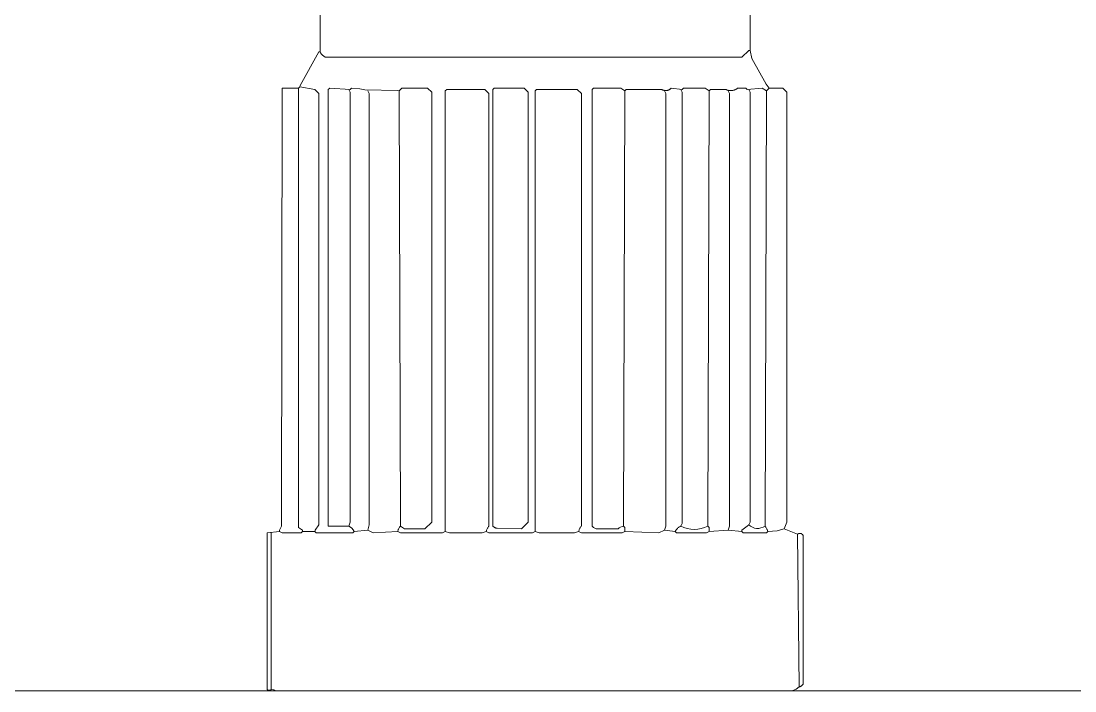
# Model space of a CAD drawing. Header units: millimetres. Extents: x 0 to 28440, y -12508 to -2066.
# Drawn here: x 16157.8 to 16236.5, y -11662.7 to -11612.7 of the extents above; entities that cross this region are included whole.
import ezdxf

# ---------------------------------------------------------------- set-up
doc = ezdxf.new("R2010")
doc.units = ezdxf.units.MM
doc.layers.add('DS-定制五金', color=2, linetype='Continuous', lineweight=13)
doc.layers.add('DS-定制柜体', color=4, linetype='Continuous', lineweight=13)

# ---------------------------------------------------------------- blocks, each defined once
blk = doc.blocks.new('LEGEND_e3f41d8545268fbe67e594de8254ceab_8033f885b88a42619b72a4b390f941b05a11ff97-426d-4e76-a3d9-ba2e19c04bd4')
at = {"layer": 'DS-定制五金', "color": 0, "linetype": 'Continuous', "flags": 128}
for points in [[(56.8, 64.9), (56.58, 65.19), (55.538, 67.108), (55.4, 67.7), (55.4, 114.5)], [(23.8, 114.6), (23.8, 67.6), (23.816, 67.564), (23.834, 67.53), (23.853, 67.496), (23.874, 67.464), (23.897, 67.432), (23.922, 67.402), (23.948, 67.373), (23.976, 67.346), (24.005, 67.32), (24.035, 67.295), (24.067, 67.272), (24.099, 67.251), (24.133, 67.232), (24.168, 67.214), (24.2, 67.2), (54.8, 67.2), (55.3, 67.7), (55.4, 67.7)], [(22.5, 31.8), (22.5, 31.9), (22.2, 32.1), (22.2, 64.9), (22.3, 65), (22.32, 65.09), (23.7, 67.6), (23.8, 67.6)], [(20.8, 31.8), (20.82, 31.89), (20.95, 32.2), (21, 64.9), (22.2, 64.9), (22.3, 65), (23.4, 64.8), (23.7, 64.5), (23.7, 32.3), (23.42, 31.89), (23.4, 31.8)], [(29.7, 32.2), (30, 32), (31.5, 32), (32, 32.5), (32, 64.6), (31.7, 64.9), (29.8, 64.9), (29.6, 64.7), (29.51, 64.72), (27.092, 64.762), (26.708, 64.838), (26.1, 64.9), (26, 64.8), (24.5, 64.9), (24.4, 64.8), (24.4, 32.2), (25.9, 32.2)], [(25.9, 32.2), (26, 32.5), (26, 64.6), (25.9, 64.8)], [(27.3, 64.7), (27.4, 64.5), (27.4, 32.3), (27.3, 31.9), (26.3, 31.8)], [(29.7, 32.2), (29.6, 64.7)], [(33, 31.8), (33, 64.7), (33.1, 64.8), (35.9, 64.8), (36.2, 64.5), (36.2, 32.2), (36.169, 32.162), (36.14, 32.122), (36.114, 32.08), (36.089, 32.038), (36.067, 31.994), (36.047, 31.949), (36.03, 31.903), (36.015, 31.856), (36.002, 31.808), (36, 31.8)], [(39.1, 32.5), (39.1, 64.6), (38.8, 64.9), (36.6, 64.9), (36.5, 64.8), (36.5, 32.2), (36.515, 32.183), (36.53, 32.167), (36.546, 32.152), (36.563, 32.138), (36.581, 32.125), (36.6, 32.112), (36.619, 32.101), (36.638, 32.091), (36.659, 32.081), (36.679, 32.073), (36.7, 32.066), (36.722, 32.06), (36.743, 32.055), (36.765, 32.051), (36.787, 32.048), (36.802, 32.047), (38.6, 32), (39.1, 32.5)], [(39.6, 31.8), (39.6, 64.7), (39.7, 64.8), (42.7, 64.8), (43, 64.5), (43, 32.2), (42.969, 32.162), (42.94, 32.122), (42.914, 32.08), (42.889, 32.038), (42.867, 31.994), (42.847, 31.949), (42.83, 31.903), (42.815, 31.856), (42.802, 31.808), (42.8, 31.8)], [(45.7, 32), (44.1, 32), (43.9, 32.1), (43.8, 32.2), (43.8, 64.8), (43.9, 64.9), (45.9, 64.9), (46.2, 64.7), (46.3, 64.8), (48.9, 64.8), (48.924, 64.785), (48.948, 64.772), (48.973, 64.759), (48.998, 64.749), (49.024, 64.739), (49.051, 64.731), (49.078, 64.724), (49.105, 64.719), (49.132, 64.715), (49.16, 64.712), (49.188, 64.711), (49.216, 64.711), (49.243, 64.713), (49.271, 64.717), (49.298, 64.721), (49.325, 64.727), (49.352, 64.735), (49.378, 64.744), (49.404, 64.754), (49.429, 64.766), (49.454, 64.779), (49.478, 64.793), (49.501, 64.809), (49.523, 64.825), (49.544, 64.843), (49.565, 64.862), (49.584, 64.882), (49.6, 64.9), (50.4, 64.8), (50.5, 64.9), (52.1, 64.9), (52.4, 64.7), (52.5, 64.8), (53.6, 64.8), (53.639, 64.781), (53.678, 64.765), (53.719, 64.75), (53.76, 64.738), (53.801, 64.728), (53.844, 64.72), (53.886, 64.714), (53.929, 64.711), (53.972, 64.709), (54.015, 64.71), (54.057, 64.714), (54.1, 64.719), (54.142, 64.727), (54.184, 64.737), (54.225, 64.749), (54.266, 64.763), (54.305, 64.779), (54.344, 64.797), (54.382, 64.818), (54.418, 64.84), (54.454, 64.864), (54.488, 64.89), (54.5, 64.9), (55.1, 64.9), (55.2, 64.8), (56.3, 64.9), (56.6, 64.7), (56.8, 64.9), (57.8, 64.9), (58.1, 64.6), (58.1, 32.5), (57.9, 32), (57.81, 31.98), (57.395, 31.843), (56.7, 31.8), (56.688, 31.848), (56.673, 31.895), (56.656, 31.941), (56.637, 31.986), (56.615, 32.03), (56.591, 32.073), (56.564, 32.115), (56.536, 32.155), (56.506, 32.193), (56.5, 32.2)], [(46.2, 31.8), (46.2, 32.1), (46.1, 32.2), (46.2, 64.7)], [(49.1, 31.9), (49.2, 32.2), (49.2, 64.5), (49.1, 64.7)], [(49.9, 31.8), (50, 31.7), (52.2, 31.7), (52.4, 31.8), (53.8, 31.9), (53.9, 32.2), (53.9, 64.5), (53.8, 64.7)], [(50.3, 32.2), (50.4, 32.4), (50.4, 64.6), (50.3, 64.8)], [(52.4, 31.8), (52.4, 32.1), (52.3, 32.2), (52.4, 64.7)], [(54.8, 31.8), (54.8, 31.9), (55.2, 32.2), (55.3, 32.3), (55.4, 32.5), (55.4, 64.6), (55.3, 64.8)], [(56.5, 32.2), (56.6, 64.7)], [(26.3, 31.8), (26.2, 31.7), (23.5, 31.7), (23.4, 31.8), (22.5, 31.8), (22.4, 31.7), (21, 31.7), (20.8, 31.8), (19.9, 31.7), (19.9, 20), (19.91, 19.992), (19.92, 19.985), (19.931, 19.979), (19.942, 19.973), (19.954, 19.968), (19.965, 19.963), (19.977, 19.959), (19.989, 19.955), (20.001, 19.952), (20.014, 19.95), (20.026, 19.949), (20.039, 19.948), (20.051, 19.947), (20.064, 19.948), (20.077, 19.949), (20.089, 19.951), (20.101, 19.953), (20.114, 19.956), (20.126, 19.96), (20.137, 19.964), (20.149, 19.969), (20.16, 19.974), (20.171, 19.98), (20.182, 19.987), (20.192, 19.994), (20.2, 20), (20.39, 19.97), (20.5, 19.9), (58.5, 19.9), (58.79, 20.03), (59, 20.2), (59.023, 20.205), (59.045, 20.21), (59.068, 20.217), (59.089, 20.225), (59.111, 20.234), (59.132, 20.245), (59.152, 20.256), (59.171, 20.268), (59.19, 20.282), (59.209, 20.296), (59.226, 20.311), (59.243, 20.328), (59.259, 20.345), (59.273, 20.363), (59.287, 20.381), (59.3, 20.4), (59.3, 31.5), (59.295, 31.512), (59.289, 31.524), (59.282, 31.536), (59.275, 31.547), (59.268, 31.558), (59.259, 31.568), (59.25, 31.578), (59.241, 31.588), (59.231, 31.597), (59.221, 31.605), (59.21, 31.613), (59.199, 31.621), (59.188, 31.628), (59.176, 31.634), (59.164, 31.639), (59.152, 31.644), (59.139, 31.648), (59.126, 31.652), (59.113, 31.655), (59.1, 31.657), (59.087, 31.659), (59.074, 31.66), (59.06, 31.66), (59.047, 31.659), (59.034, 31.658), (59.021, 31.656), (59.008, 31.654), (58.995, 31.65), (58.982, 31.646), (58.969, 31.642), (58.957, 31.636), (58.945, 31.631), (58.934, 31.624), (58.922, 31.617), (58.912, 31.609), (58.901, 31.601), (58.9, 31.6), (57.9, 32)], [(27.3, 31.9), (27.7, 31.7), (29.5, 31.8), (29.512, 31.848), (29.527, 31.895), (29.544, 31.941), (29.563, 31.986), (29.585, 32.03), (29.609, 32.073), (29.636, 32.115), (29.664, 32.155), (29.694, 32.193), (29.7, 32.2)], [(29.5, 31.8), (29.7, 31.7), (32.8, 31.7), (33, 31.8), (33.3, 31.7), (35.7, 31.7), (36, 31.8), (36.2, 31.7), (39.4, 31.7), (39.6, 31.8), (39.9, 31.7), (42.5, 31.7), (42.8, 31.8), (43, 31.7), (46, 31.7), (46.2, 31.8), (48.7, 31.7), (49.1, 31.9), (49.9, 31.8), (49.922, 31.842), (49.947, 31.882), (49.974, 31.921), (50.003, 31.959), (50.033, 31.995), (50.066, 32.03), (50.1, 32.063), (50.136, 32.093), (50.173, 32.122), (50.212, 32.149), (50.253, 32.174), (50.294, 32.197), (50.3, 32.2)], [(56.7, 31.8), (56.6, 31.7), (54.9, 31.7), (54.8, 31.8), (53.8, 31.9)], [(59, 20.2), (58.9, 31.6)]]:
    blk.add_lwpolyline(points, dxfattribs=at)
at = {"layer": 'DS-定制五金', "color": 0, "linetype": 'Continuous'}
for centre, major_axis, start_param, end_param in [((25.59, 31.49), (0, 0.775), 5.124061, 5.871514), ((46.308, 31.283), (0, 0.94), 0.223477, 0.703818), ((51.3, 34.139), (0, 2.181), 2.665345, 3.61784), ((55.96, 32.969), (0, 0.939), 2.362764, 3.754139)]:
    blk.add_ellipse(centre, major_axis=major_axis, ratio=1, start_param=start_param, end_param=end_param, dxfattribs=at)
blk = doc.blocks.new('LEGEND_e3f41d8545268fbe67e594de8254ceab_8033f885b88a42619b72a4b390f941b02c4981e1-e88a-40a0-afe3-8fe20fddbdc6')
at = {"layer": 'DS-定制五金', "color": 0, "linetype": 'Continuous', "flags": 128}
for points in [[(56.8, 64.9), (56.58, 65.19), (55.538, 67.108), (55.4, 67.7), (55.4, 114.5)], [(23.8, 114.6), (23.8, 67.6), (23.816, 67.564), (23.834, 67.53), (23.853, 67.496), (23.874, 67.464), (23.897, 67.432), (23.922, 67.402), (23.948, 67.373), (23.976, 67.346), (24.005, 67.32), (24.035, 67.295), (24.067, 67.272), (24.099, 67.251), (24.133, 67.232), (24.168, 67.214), (24.2, 67.2), (54.8, 67.2), (55.3, 67.7), (55.4, 67.7)], [(22.5, 31.8), (22.5, 31.9), (22.2, 32.1), (22.2, 64.9), (22.3, 65), (22.32, 65.09), (23.7, 67.6), (23.8, 67.6)], [(20.8, 31.8), (20.82, 31.89), (20.95, 32.2), (21, 64.9), (22.2, 64.9), (22.3, 65), (23.4, 64.8), (23.7, 64.5), (23.7, 32.3), (23.42, 31.89), (23.4, 31.8)], [(29.7, 32.2), (30, 32), (31.5, 32), (32, 32.5), (32, 64.6), (31.7, 64.9), (29.8, 64.9), (29.6, 64.7), (29.51, 64.72), (27.092, 64.762), (26.708, 64.838), (26.1, 64.9), (26, 64.8), (24.5, 64.9), (24.4, 64.8), (24.4, 32.2), (25.9, 32.2)], [(25.9, 32.2), (26, 32.5), (26, 64.6), (25.9, 64.8)], [(27.3, 64.7), (27.4, 64.5), (27.4, 32.3), (27.3, 31.9), (26.3, 31.8)], [(29.7, 32.2), (29.6, 64.7)], [(33, 31.8), (33, 64.7), (33.1, 64.8), (35.9, 64.8), (36.2, 64.5), (36.2, 32.2), (36.169, 32.162), (36.14, 32.122), (36.114, 32.08), (36.089, 32.038), (36.067, 31.994), (36.047, 31.949), (36.03, 31.903), (36.015, 31.856), (36.002, 31.808), (36, 31.8)], [(39.1, 32.5), (39.1, 64.6), (38.8, 64.9), (36.6, 64.9), (36.5, 64.8), (36.5, 32.2), (36.515, 32.183), (36.53, 32.167), (36.546, 32.152), (36.563, 32.138), (36.581, 32.125), (36.6, 32.112), (36.619, 32.101), (36.638, 32.091), (36.659, 32.081), (36.679, 32.073), (36.7, 32.066), (36.722, 32.06), (36.743, 32.055), (36.765, 32.051), (36.787, 32.048), (36.802, 32.047), (38.6, 32), (39.1, 32.5)], [(39.6, 31.8), (39.6, 64.7), (39.7, 64.8), (42.7, 64.8), (43, 64.5), (43, 32.2), (42.969, 32.162), (42.94, 32.122), (42.914, 32.08), (42.889, 32.038), (42.867, 31.994), (42.847, 31.949), (42.83, 31.903), (42.815, 31.856), (42.802, 31.808), (42.8, 31.8)], [(45.7, 32), (44.1, 32), (43.9, 32.1), (43.8, 32.2), (43.8, 64.8), (43.9, 64.9), (45.9, 64.9), (46.2, 64.7), (46.3, 64.8), (48.9, 64.8), (48.924, 64.785), (48.948, 64.772), (48.973, 64.759), (48.998, 64.749), (49.024, 64.739), (49.051, 64.731), (49.078, 64.724), (49.105, 64.719), (49.132, 64.715), (49.16, 64.712), (49.188, 64.711), (49.216, 64.711), (49.243, 64.713), (49.271, 64.717), (49.298, 64.721), (49.325, 64.727), (49.352, 64.735), (49.378, 64.744), (49.404, 64.754), (49.429, 64.766), (49.454, 64.779), (49.478, 64.793), (49.501, 64.809), (49.523, 64.825), (49.544, 64.843), (49.565, 64.862), (49.584, 64.882), (49.6, 64.9), (50.4, 64.8), (50.5, 64.9), (52.1, 64.9), (52.4, 64.7), (52.5, 64.8), (53.6, 64.8), (53.639, 64.781), (53.678, 64.765), (53.719, 64.75), (53.76, 64.738), (53.801, 64.728), (53.844, 64.72), (53.886, 64.714), (53.929, 64.711), (53.972, 64.709), (54.015, 64.71), (54.057, 64.714), (54.1, 64.719), (54.142, 64.727), (54.184, 64.737), (54.225, 64.749), (54.266, 64.763), (54.305, 64.779), (54.344, 64.797), (54.382, 64.818), (54.418, 64.84), (54.454, 64.864), (54.488, 64.89), (54.5, 64.9), (55.1, 64.9), (55.2, 64.8), (56.3, 64.9), (56.6, 64.7), (56.8, 64.9), (57.8, 64.9), (58.1, 64.6), (58.1, 32.5), (57.9, 32), (57.81, 31.98), (57.395, 31.843), (56.7, 31.8), (56.688, 31.848), (56.673, 31.895), (56.656, 31.941), (56.637, 31.986), (56.615, 32.03), (56.591, 32.073), (56.564, 32.115), (56.536, 32.155), (56.506, 32.193), (56.5, 32.2)], [(46.2, 31.8), (46.2, 32.1), (46.1, 32.2), (46.2, 64.7)], [(49.1, 31.9), (49.2, 32.2), (49.2, 64.5), (49.1, 64.7)], [(49.9, 31.8), (50, 31.7), (52.2, 31.7), (52.4, 31.8), (53.8, 31.9), (53.9, 32.2), (53.9, 64.5), (53.8, 64.7)], [(50.3, 32.2), (50.4, 32.4), (50.4, 64.6), (50.3, 64.8)], [(52.4, 31.8), (52.4, 32.1), (52.3, 32.2), (52.4, 64.7)], [(54.8, 31.8), (54.8, 31.9), (55.2, 32.2), (55.3, 32.3), (55.4, 32.5), (55.4, 64.6), (55.3, 64.8)], [(56.5, 32.2), (56.6, 64.7)], [(26.3, 31.8), (26.2, 31.7), (23.5, 31.7), (23.4, 31.8), (22.5, 31.8), (22.4, 31.7), (21, 31.7), (20.8, 31.8), (19.9, 31.7), (19.9, 20), (19.91, 19.992), (19.92, 19.985), (19.931, 19.979), (19.942, 19.973), (19.954, 19.968), (19.965, 19.963), (19.977, 19.959), (19.989, 19.955), (20.001, 19.952), (20.014, 19.95), (20.026, 19.949), (20.039, 19.948), (20.051, 19.947), (20.064, 19.948), (20.077, 19.949), (20.089, 19.951), (20.101, 19.953), (20.114, 19.956), (20.126, 19.96), (20.137, 19.964), (20.149, 19.969), (20.16, 19.974), (20.171, 19.98), (20.182, 19.987), (20.192, 19.994), (20.2, 20), (20.39, 19.97), (20.5, 19.9), (58.5, 19.9), (58.79, 20.03), (59, 20.2), (59.023, 20.205), (59.045, 20.21), (59.068, 20.217), (59.089, 20.225), (59.111, 20.234), (59.132, 20.245), (59.152, 20.256), (59.171, 20.268), (59.19, 20.282), (59.209, 20.296), (59.226, 20.311), (59.243, 20.328), (59.259, 20.345), (59.273, 20.363), (59.287, 20.381), (59.3, 20.4), (59.3, 31.5), (59.295, 31.512), (59.289, 31.524), (59.282, 31.536), (59.275, 31.547), (59.268, 31.558), (59.259, 31.568), (59.25, 31.578), (59.241, 31.588), (59.231, 31.597), (59.221, 31.605), (59.21, 31.613), (59.199, 31.621), (59.188, 31.628), (59.176, 31.634), (59.164, 31.639), (59.152, 31.644), (59.139, 31.648), (59.126, 31.652), (59.113, 31.655), (59.1, 31.657), (59.087, 31.659), (59.074, 31.66), (59.06, 31.66), (59.047, 31.659), (59.034, 31.658), (59.021, 31.656), (59.008, 31.654), (58.995, 31.65), (58.982, 31.646), (58.969, 31.642), (58.957, 31.636), (58.945, 31.631), (58.934, 31.624), (58.922, 31.617), (58.912, 31.609), (58.901, 31.601), (58.9, 31.6), (57.9, 32)], [(27.3, 31.9), (27.7, 31.7), (29.5, 31.8), (29.512, 31.848), (29.527, 31.895), (29.544, 31.941), (29.563, 31.986), (29.585, 32.03), (29.609, 32.073), (29.636, 32.115), (29.664, 32.155), (29.694, 32.193), (29.7, 32.2)], [(29.5, 31.8), (29.7, 31.7), (32.8, 31.7), (33, 31.8), (33.3, 31.7), (35.7, 31.7), (36, 31.8), (36.2, 31.7), (39.4, 31.7), (39.6, 31.8), (39.9, 31.7), (42.5, 31.7), (42.8, 31.8), (43, 31.7), (46, 31.7), (46.2, 31.8), (48.7, 31.7), (49.1, 31.9), (49.9, 31.8), (49.922, 31.842), (49.947, 31.882), (49.974, 31.921), (50.003, 31.959), (50.033, 31.995), (50.066, 32.03), (50.1, 32.063), (50.136, 32.093), (50.173, 32.122), (50.212, 32.149), (50.253, 32.174), (50.294, 32.197), (50.3, 32.2)], [(56.7, 31.8), (56.6, 31.7), (54.9, 31.7), (54.8, 31.8), (53.8, 31.9)], [(59, 20.2), (58.9, 31.6)]]:
    blk.add_lwpolyline(points, dxfattribs=at)
at = {"layer": 'DS-定制五金', "color": 0, "linetype": 'Continuous'}
for centre, major_axis, start_param, end_param in [((25.59, 31.49), (0, 0.775), 5.124061, 5.871514), ((46.308, 31.283), (0, 0.94), 0.223477, 0.703818), ((51.3, 34.139), (0, 2.181), 2.665345, 3.61784), ((55.96, 32.969), (0, 0.939), 2.362764, 3.754139)]:
    blk.add_ellipse(centre, major_axis=major_axis, ratio=1, start_param=start_param, end_param=end_param, dxfattribs=at)
blk = doc.blocks.new('LEGEND_e3f41d8545268fbe67e594de8254ceab_8033f885b88a42619b72a4b390f941b0b3ae73a8-d438-424e-b16d-ee1feb5a230e')
at = {"layer": 'DS-定制五金', "color": 0, "linetype": 'Continuous', "flags": 128}
for points in [[(56.8, 64.9), (56.58, 65.19), (55.538, 67.108), (55.4, 67.7), (55.4, 114.5)], [(23.8, 114.6), (23.8, 67.6), (23.816, 67.564), (23.834, 67.53), (23.853, 67.496), (23.874, 67.464), (23.897, 67.432), (23.922, 67.402), (23.948, 67.373), (23.976, 67.346), (24.005, 67.32), (24.035, 67.295), (24.067, 67.272), (24.099, 67.251), (24.133, 67.232), (24.168, 67.214), (24.2, 67.2), (54.8, 67.2), (55.3, 67.7), (55.4, 67.7)], [(22.5, 31.8), (22.5, 31.9), (22.2, 32.1), (22.2, 64.9), (22.3, 65), (22.32, 65.09), (23.7, 67.6), (23.8, 67.6)], [(20.8, 31.8), (20.82, 31.89), (20.95, 32.2), (21, 64.9), (22.2, 64.9), (22.3, 65), (23.4, 64.8), (23.7, 64.5), (23.7, 32.3), (23.42, 31.89), (23.4, 31.8)], [(29.7, 32.2), (30, 32), (31.5, 32), (32, 32.5), (32, 64.6), (31.7, 64.9), (29.8, 64.9), (29.6, 64.7), (29.51, 64.72), (27.092, 64.762), (26.708, 64.838), (26.1, 64.9), (26, 64.8), (24.5, 64.9), (24.4, 64.8), (24.4, 32.2), (25.9, 32.2)], [(25.9, 32.2), (26, 32.5), (26, 64.6), (25.9, 64.8)], [(27.3, 64.7), (27.4, 64.5), (27.4, 32.3), (27.3, 31.9), (26.3, 31.8)], [(29.7, 32.2), (29.6, 64.7)], [(33, 31.8), (33, 64.7), (33.1, 64.8), (35.9, 64.8), (36.2, 64.5), (36.2, 32.2), (36.169, 32.162), (36.14, 32.122), (36.114, 32.08), (36.089, 32.038), (36.067, 31.994), (36.047, 31.949), (36.03, 31.903), (36.015, 31.856), (36.002, 31.808), (36, 31.8)], [(39.1, 32.5), (39.1, 64.6), (38.8, 64.9), (36.6, 64.9), (36.5, 64.8), (36.5, 32.2), (36.515, 32.183), (36.53, 32.167), (36.546, 32.152), (36.563, 32.138), (36.581, 32.125), (36.6, 32.112), (36.619, 32.101), (36.638, 32.091), (36.659, 32.081), (36.679, 32.073), (36.7, 32.066), (36.722, 32.06), (36.743, 32.055), (36.765, 32.051), (36.787, 32.048), (36.802, 32.047), (38.6, 32), (39.1, 32.5)], [(39.6, 31.8), (39.6, 64.7), (39.7, 64.8), (42.7, 64.8), (43, 64.5), (43, 32.2), (42.969, 32.162), (42.94, 32.122), (42.914, 32.08), (42.889, 32.038), (42.867, 31.994), (42.847, 31.949), (42.83, 31.903), (42.815, 31.856), (42.802, 31.808), (42.8, 31.8)], [(45.7, 32), (44.1, 32), (43.9, 32.1), (43.8, 32.2), (43.8, 64.8), (43.9, 64.9), (45.9, 64.9), (46.2, 64.7), (46.3, 64.8), (48.9, 64.8), (48.924, 64.785), (48.948, 64.772), (48.973, 64.759), (48.998, 64.749), (49.024, 64.739), (49.051, 64.731), (49.078, 64.724), (49.105, 64.719), (49.132, 64.715), (49.16, 64.712), (49.188, 64.711), (49.216, 64.711), (49.243, 64.713), (49.271, 64.717), (49.298, 64.721), (49.325, 64.727), (49.352, 64.735), (49.378, 64.744), (49.404, 64.754), (49.429, 64.766), (49.454, 64.779), (49.478, 64.793), (49.501, 64.809), (49.523, 64.825), (49.544, 64.843), (49.565, 64.862), (49.584, 64.882), (49.6, 64.9), (50.4, 64.8), (50.5, 64.9), (52.1, 64.9), (52.4, 64.7), (52.5, 64.8), (53.6, 64.8), (53.639, 64.781), (53.678, 64.765), (53.719, 64.75), (53.76, 64.738), (53.801, 64.728), (53.844, 64.72), (53.886, 64.714), (53.929, 64.711), (53.972, 64.709), (54.015, 64.71), (54.057, 64.714), (54.1, 64.719), (54.142, 64.727), (54.184, 64.737), (54.225, 64.749), (54.266, 64.763), (54.305, 64.779), (54.344, 64.797), (54.382, 64.818), (54.418, 64.84), (54.454, 64.864), (54.488, 64.89), (54.5, 64.9), (55.1, 64.9), (55.2, 64.8), (56.3, 64.9), (56.6, 64.7), (56.8, 64.9), (57.8, 64.9), (58.1, 64.6), (58.1, 32.5), (57.9, 32), (57.81, 31.98), (57.395, 31.843), (56.7, 31.8), (56.688, 31.848), (56.673, 31.895), (56.656, 31.941), (56.637, 31.986), (56.615, 32.03), (56.591, 32.073), (56.564, 32.115), (56.536, 32.155), (56.506, 32.193), (56.5, 32.2)], [(46.2, 31.8), (46.2, 32.1), (46.1, 32.2), (46.2, 64.7)], [(49.1, 31.9), (49.2, 32.2), (49.2, 64.5), (49.1, 64.7)], [(49.9, 31.8), (50, 31.7), (52.2, 31.7), (52.4, 31.8), (53.8, 31.9), (53.9, 32.2), (53.9, 64.5), (53.8, 64.7)], [(50.3, 32.2), (50.4, 32.4), (50.4, 64.6), (50.3, 64.8)], [(52.4, 31.8), (52.4, 32.1), (52.3, 32.2), (52.4, 64.7)], [(54.8, 31.8), (54.8, 31.9), (55.2, 32.2), (55.3, 32.3), (55.4, 32.5), (55.4, 64.6), (55.3, 64.8)], [(56.5, 32.2), (56.6, 64.7)], [(26.3, 31.8), (26.2, 31.7), (23.5, 31.7), (23.4, 31.8), (22.5, 31.8), (22.4, 31.7), (21, 31.7), (20.8, 31.8), (19.9, 31.7), (19.9, 20), (19.91, 19.992), (19.92, 19.985), (19.931, 19.979), (19.942, 19.973), (19.954, 19.968), (19.965, 19.963), (19.977, 19.959), (19.989, 19.955), (20.001, 19.952), (20.014, 19.95), (20.026, 19.949), (20.039, 19.948), (20.051, 19.947), (20.064, 19.948), (20.077, 19.949), (20.089, 19.951), (20.101, 19.953), (20.114, 19.956), (20.126, 19.96), (20.137, 19.964), (20.149, 19.969), (20.16, 19.974), (20.171, 19.98), (20.182, 19.987), (20.192, 19.994), (20.2, 20), (20.39, 19.97), (20.5, 19.9), (58.5, 19.9), (58.79, 20.03), (59, 20.2), (59.023, 20.205), (59.045, 20.21), (59.068, 20.217), (59.089, 20.225), (59.111, 20.234), (59.132, 20.245), (59.152, 20.256), (59.171, 20.268), (59.19, 20.282), (59.209, 20.296), (59.226, 20.311), (59.243, 20.328), (59.259, 20.345), (59.273, 20.363), (59.287, 20.381), (59.3, 20.4), (59.3, 31.5), (59.295, 31.512), (59.289, 31.524), (59.282, 31.536), (59.275, 31.547), (59.268, 31.558), (59.259, 31.568), (59.25, 31.578), (59.241, 31.588), (59.231, 31.597), (59.221, 31.605), (59.21, 31.613), (59.199, 31.621), (59.188, 31.628), (59.176, 31.634), (59.164, 31.639), (59.152, 31.644), (59.139, 31.648), (59.126, 31.652), (59.113, 31.655), (59.1, 31.657), (59.087, 31.659), (59.074, 31.66), (59.06, 31.66), (59.047, 31.659), (59.034, 31.658), (59.021, 31.656), (59.008, 31.654), (58.995, 31.65), (58.982, 31.646), (58.969, 31.642), (58.957, 31.636), (58.945, 31.631), (58.934, 31.624), (58.922, 31.617), (58.912, 31.609), (58.901, 31.601), (58.9, 31.6), (57.9, 32)], [(27.3, 31.9), (27.7, 31.7), (29.5, 31.8), (29.512, 31.848), (29.527, 31.895), (29.544, 31.941), (29.563, 31.986), (29.585, 32.03), (29.609, 32.073), (29.636, 32.115), (29.664, 32.155), (29.694, 32.193), (29.7, 32.2)], [(29.5, 31.8), (29.7, 31.7), (32.8, 31.7), (33, 31.8), (33.3, 31.7), (35.7, 31.7), (36, 31.8), (36.2, 31.7), (39.4, 31.7), (39.6, 31.8), (39.9, 31.7), (42.5, 31.7), (42.8, 31.8), (43, 31.7), (46, 31.7), (46.2, 31.8), (48.7, 31.7), (49.1, 31.9), (49.9, 31.8), (49.922, 31.842), (49.947, 31.882), (49.974, 31.921), (50.003, 31.959), (50.033, 31.995), (50.066, 32.03), (50.1, 32.063), (50.136, 32.093), (50.173, 32.122), (50.212, 32.149), (50.253, 32.174), (50.294, 32.197), (50.3, 32.2)], [(56.7, 31.8), (56.6, 31.7), (54.9, 31.7), (54.8, 31.8), (53.8, 31.9)], [(59, 20.2), (58.9, 31.6)]]:
    blk.add_lwpolyline(points, dxfattribs=at)
at = {"layer": 'DS-定制五金', "color": 0, "linetype": 'Continuous'}
for centre, major_axis, start_param, end_param in [((25.59, 31.49), (0, 0.775), 5.124061, 5.871514), ((46.308, 31.283), (0, 0.94), 0.223477, 0.703818), ((51.3, 34.139), (0, 2.181), 2.665345, 3.61784), ((55.96, 32.969), (0, 0.939), 2.362764, 3.754139)]:
    blk.add_ellipse(centre, major_axis=major_axis, ratio=1, start_param=start_param, end_param=end_param, dxfattribs=at)
blk = doc.blocks.new('LEGEND_e3f41d8545268fbe67e594de8254ceab_8033f885b88a42619b72a4b390f941b00ebb024f-3ad4-4121-bd95-5135b69bc7eb')
at = {"layer": 'DS-定制五金', "color": 0, "linetype": 'Continuous', "flags": 128}
for points in [[(56.8, 64.9), (56.58, 65.19), (55.538, 67.108), (55.4, 67.7), (55.4, 114.5)], [(23.8, 114.6), (23.8, 67.6), (23.816, 67.564), (23.834, 67.53), (23.853, 67.496), (23.874, 67.464), (23.897, 67.432), (23.922, 67.402), (23.948, 67.373), (23.976, 67.346), (24.005, 67.32), (24.035, 67.295), (24.067, 67.272), (24.099, 67.251), (24.133, 67.232), (24.168, 67.214), (24.2, 67.2), (54.8, 67.2), (55.3, 67.7), (55.4, 67.7)], [(22.5, 31.8), (22.5, 31.9), (22.2, 32.1), (22.2, 64.9), (22.3, 65), (22.32, 65.09), (23.7, 67.6), (23.8, 67.6)], [(20.8, 31.8), (20.82, 31.89), (20.95, 32.2), (21, 64.9), (22.2, 64.9), (22.3, 65), (23.4, 64.8), (23.7, 64.5), (23.7, 32.3), (23.42, 31.89), (23.4, 31.8)], [(29.7, 32.2), (30, 32), (31.5, 32), (32, 32.5), (32, 64.6), (31.7, 64.9), (29.8, 64.9), (29.6, 64.7), (29.51, 64.72), (27.092, 64.762), (26.708, 64.838), (26.1, 64.9), (26, 64.8), (24.5, 64.9), (24.4, 64.8), (24.4, 32.2), (25.9, 32.2)], [(25.9, 32.2), (26, 32.5), (26, 64.6), (25.9, 64.8)], [(27.3, 64.7), (27.4, 64.5), (27.4, 32.3), (27.3, 31.9), (26.3, 31.8)], [(29.7, 32.2), (29.6, 64.7)], [(33, 31.8), (33, 64.7), (33.1, 64.8), (35.9, 64.8), (36.2, 64.5), (36.2, 32.2), (36.169, 32.162), (36.14, 32.122), (36.114, 32.08), (36.089, 32.038), (36.067, 31.994), (36.047, 31.949), (36.03, 31.903), (36.015, 31.856), (36.002, 31.808), (36, 31.8)], [(39.1, 32.5), (39.1, 64.6), (38.8, 64.9), (36.6, 64.9), (36.5, 64.8), (36.5, 32.2), (36.515, 32.183), (36.53, 32.167), (36.546, 32.152), (36.563, 32.138), (36.581, 32.125), (36.6, 32.112), (36.619, 32.101), (36.638, 32.091), (36.659, 32.081), (36.679, 32.073), (36.7, 32.066), (36.722, 32.06), (36.743, 32.055), (36.765, 32.051), (36.787, 32.048), (36.802, 32.047), (38.6, 32), (39.1, 32.5)], [(39.6, 31.8), (39.6, 64.7), (39.7, 64.8), (42.7, 64.8), (43, 64.5), (43, 32.2), (42.969, 32.162), (42.94, 32.122), (42.914, 32.08), (42.889, 32.038), (42.867, 31.994), (42.847, 31.949), (42.83, 31.903), (42.815, 31.856), (42.802, 31.808), (42.8, 31.8)], [(45.7, 32), (44.1, 32), (43.9, 32.1), (43.8, 32.2), (43.8, 64.8), (43.9, 64.9), (45.9, 64.9), (46.2, 64.7), (46.3, 64.8), (48.9, 64.8), (48.924, 64.785), (48.948, 64.772), (48.973, 64.759), (48.998, 64.749), (49.024, 64.739), (49.051, 64.731), (49.078, 64.724), (49.105, 64.719), (49.132, 64.715), (49.16, 64.712), (49.188, 64.711), (49.216, 64.711), (49.243, 64.713), (49.271, 64.717), (49.298, 64.721), (49.325, 64.727), (49.352, 64.735), (49.378, 64.744), (49.404, 64.754), (49.429, 64.766), (49.454, 64.779), (49.478, 64.793), (49.501, 64.809), (49.523, 64.825), (49.544, 64.843), (49.565, 64.862), (49.584, 64.882), (49.6, 64.9), (50.4, 64.8), (50.5, 64.9), (52.1, 64.9), (52.4, 64.7), (52.5, 64.8), (53.6, 64.8), (53.639, 64.781), (53.678, 64.765), (53.719, 64.75), (53.76, 64.738), (53.801, 64.728), (53.844, 64.72), (53.886, 64.714), (53.929, 64.711), (53.972, 64.709), (54.015, 64.71), (54.057, 64.714), (54.1, 64.719), (54.142, 64.727), (54.184, 64.737), (54.225, 64.749), (54.266, 64.763), (54.305, 64.779), (54.344, 64.797), (54.382, 64.818), (54.418, 64.84), (54.454, 64.864), (54.488, 64.89), (54.5, 64.9), (55.1, 64.9), (55.2, 64.8), (56.3, 64.9), (56.6, 64.7), (56.8, 64.9), (57.8, 64.9), (58.1, 64.6), (58.1, 32.5), (57.9, 32), (57.81, 31.98), (57.395, 31.843), (56.7, 31.8), (56.688, 31.848), (56.673, 31.895), (56.656, 31.941), (56.637, 31.986), (56.615, 32.03), (56.591, 32.073), (56.564, 32.115), (56.536, 32.155), (56.506, 32.193), (56.5, 32.2)], [(46.2, 31.8), (46.2, 32.1), (46.1, 32.2), (46.2, 64.7)], [(49.1, 31.9), (49.2, 32.2), (49.2, 64.5), (49.1, 64.7)], [(49.9, 31.8), (50, 31.7), (52.2, 31.7), (52.4, 31.8), (53.8, 31.9), (53.9, 32.2), (53.9, 64.5), (53.8, 64.7)], [(50.3, 32.2), (50.4, 32.4), (50.4, 64.6), (50.3, 64.8)], [(52.4, 31.8), (52.4, 32.1), (52.3, 32.2), (52.4, 64.7)], [(54.8, 31.8), (54.8, 31.9), (55.2, 32.2), (55.3, 32.3), (55.4, 32.5), (55.4, 64.6), (55.3, 64.8)], [(56.5, 32.2), (56.6, 64.7)], [(26.3, 31.8), (26.2, 31.7), (23.5, 31.7), (23.4, 31.8), (22.5, 31.8), (22.4, 31.7), (21, 31.7), (20.8, 31.8), (19.9, 31.7), (19.9, 20), (19.91, 19.992), (19.92, 19.985), (19.931, 19.979), (19.942, 19.973), (19.954, 19.968), (19.965, 19.963), (19.977, 19.959), (19.989, 19.955), (20.001, 19.952), (20.014, 19.95), (20.026, 19.949), (20.039, 19.948), (20.051, 19.947), (20.064, 19.948), (20.077, 19.949), (20.089, 19.951), (20.101, 19.953), (20.114, 19.956), (20.126, 19.96), (20.137, 19.964), (20.149, 19.969), (20.16, 19.974), (20.171, 19.98), (20.182, 19.987), (20.192, 19.994), (20.2, 20), (20.39, 19.97), (20.5, 19.9), (58.5, 19.9), (58.79, 20.03), (59, 20.2), (59.023, 20.205), (59.045, 20.21), (59.068, 20.217), (59.089, 20.225), (59.111, 20.234), (59.132, 20.245), (59.152, 20.256), (59.171, 20.268), (59.19, 20.282), (59.209, 20.296), (59.226, 20.311), (59.243, 20.328), (59.259, 20.345), (59.273, 20.363), (59.287, 20.381), (59.3, 20.4), (59.3, 31.5), (59.295, 31.512), (59.289, 31.524), (59.282, 31.536), (59.275, 31.547), (59.268, 31.558), (59.259, 31.568), (59.25, 31.578), (59.241, 31.588), (59.231, 31.597), (59.221, 31.605), (59.21, 31.613), (59.199, 31.621), (59.188, 31.628), (59.176, 31.634), (59.164, 31.639), (59.152, 31.644), (59.139, 31.648), (59.126, 31.652), (59.113, 31.655), (59.1, 31.657), (59.087, 31.659), (59.074, 31.66), (59.06, 31.66), (59.047, 31.659), (59.034, 31.658), (59.021, 31.656), (59.008, 31.654), (58.995, 31.65), (58.982, 31.646), (58.969, 31.642), (58.957, 31.636), (58.945, 31.631), (58.934, 31.624), (58.922, 31.617), (58.912, 31.609), (58.901, 31.601), (58.9, 31.6), (57.9, 32)], [(27.3, 31.9), (27.7, 31.7), (29.5, 31.8), (29.512, 31.848), (29.527, 31.895), (29.544, 31.941), (29.563, 31.986), (29.585, 32.03), (29.609, 32.073), (29.636, 32.115), (29.664, 32.155), (29.694, 32.193), (29.7, 32.2)], [(29.5, 31.8), (29.7, 31.7), (32.8, 31.7), (33, 31.8), (33.3, 31.7), (35.7, 31.7), (36, 31.8), (36.2, 31.7), (39.4, 31.7), (39.6, 31.8), (39.9, 31.7), (42.5, 31.7), (42.8, 31.8), (43, 31.7), (46, 31.7), (46.2, 31.8), (48.7, 31.7), (49.1, 31.9), (49.9, 31.8), (49.922, 31.842), (49.947, 31.882), (49.974, 31.921), (50.003, 31.959), (50.033, 31.995), (50.066, 32.03), (50.1, 32.063), (50.136, 32.093), (50.173, 32.122), (50.212, 32.149), (50.253, 32.174), (50.294, 32.197), (50.3, 32.2)], [(56.7, 31.8), (56.6, 31.7), (54.9, 31.7), (54.8, 31.8), (53.8, 31.9)], [(59, 20.2), (58.9, 31.6)]]:
    blk.add_lwpolyline(points, dxfattribs=at)
at = {"layer": 'DS-定制五金', "color": 0, "linetype": 'Continuous'}
for centre, major_axis, start_param, end_param in [((25.59, 31.49), (0, 0.775), 5.124061, 5.871514), ((46.308, 31.283), (0, 0.94), 0.223477, 0.703818), ((51.3, 34.139), (0, 2.181), 2.665345, 3.61784), ((55.96, 32.969), (0, 0.939), 2.362764, 3.754139)]:
    blk.add_ellipse(centre, major_axis=major_axis, ratio=1, start_param=start_param, end_param=end_param, dxfattribs=at)
blk = doc.blocks.new('LEGEND_e3f41d8545268fbe67e594de8254ceab_8033f885b88a42619b72a4b390f941b0409bfb86-e6ca-4b26-8f06-65c56eecf10e')
at = {"layer": 'DS-定制五金', "color": 0, "linetype": 'Continuous', "flags": 128}
for points in [[(56.8, 64.9), (56.58, 65.19), (55.538, 67.108), (55.4, 67.7), (55.4, 114.5)], [(23.8, 114.6), (23.8, 67.6), (23.816, 67.564), (23.834, 67.53), (23.853, 67.496), (23.874, 67.464), (23.897, 67.432), (23.922, 67.402), (23.948, 67.373), (23.976, 67.346), (24.005, 67.32), (24.035, 67.295), (24.067, 67.272), (24.099, 67.251), (24.133, 67.232), (24.168, 67.214), (24.2, 67.2), (54.8, 67.2), (55.3, 67.7), (55.4, 67.7)], [(22.5, 31.8), (22.5, 31.9), (22.2, 32.1), (22.2, 64.9), (22.3, 65), (22.32, 65.09), (23.7, 67.6), (23.8, 67.6)], [(20.8, 31.8), (20.82, 31.89), (20.95, 32.2), (21, 64.9), (22.2, 64.9), (22.3, 65), (23.4, 64.8), (23.7, 64.5), (23.7, 32.3), (23.42, 31.89), (23.4, 31.8)], [(29.7, 32.2), (30, 32), (31.5, 32), (32, 32.5), (32, 64.6), (31.7, 64.9), (29.8, 64.9), (29.6, 64.7), (29.51, 64.72), (27.092, 64.762), (26.708, 64.838), (26.1, 64.9), (26, 64.8), (24.5, 64.9), (24.4, 64.8), (24.4, 32.2), (25.9, 32.2)], [(25.9, 32.2), (26, 32.5), (26, 64.6), (25.9, 64.8)], [(27.3, 64.7), (27.4, 64.5), (27.4, 32.3), (27.3, 31.9), (26.3, 31.8)], [(29.7, 32.2), (29.6, 64.7)], [(33, 31.8), (33, 64.7), (33.1, 64.8), (35.9, 64.8), (36.2, 64.5), (36.2, 32.2), (36.169, 32.162), (36.14, 32.122), (36.114, 32.08), (36.089, 32.038), (36.067, 31.994), (36.047, 31.949), (36.03, 31.903), (36.015, 31.856), (36.002, 31.808), (36, 31.8)], [(39.1, 32.5), (39.1, 64.6), (38.8, 64.9), (36.6, 64.9), (36.5, 64.8), (36.5, 32.2), (36.515, 32.183), (36.53, 32.167), (36.546, 32.152), (36.563, 32.138), (36.581, 32.125), (36.6, 32.112), (36.619, 32.101), (36.638, 32.091), (36.659, 32.081), (36.679, 32.073), (36.7, 32.066), (36.722, 32.06), (36.743, 32.055), (36.765, 32.051), (36.787, 32.048), (36.802, 32.047), (38.6, 32), (39.1, 32.5)], [(39.6, 31.8), (39.6, 64.7), (39.7, 64.8), (42.7, 64.8), (43, 64.5), (43, 32.2), (42.969, 32.162), (42.94, 32.122), (42.914, 32.08), (42.889, 32.038), (42.867, 31.994), (42.847, 31.949), (42.83, 31.903), (42.815, 31.856), (42.802, 31.808), (42.8, 31.8)], [(45.7, 32), (44.1, 32), (43.9, 32.1), (43.8, 32.2), (43.8, 64.8), (43.9, 64.9), (45.9, 64.9), (46.2, 64.7), (46.3, 64.8), (48.9, 64.8), (48.924, 64.785), (48.948, 64.772), (48.973, 64.759), (48.998, 64.749), (49.024, 64.739), (49.051, 64.731), (49.078, 64.724), (49.105, 64.719), (49.132, 64.715), (49.16, 64.712), (49.188, 64.711), (49.216, 64.711), (49.243, 64.713), (49.271, 64.717), (49.298, 64.721), (49.325, 64.727), (49.352, 64.735), (49.378, 64.744), (49.404, 64.754), (49.429, 64.766), (49.454, 64.779), (49.478, 64.793), (49.501, 64.809), (49.523, 64.825), (49.544, 64.843), (49.565, 64.862), (49.584, 64.882), (49.6, 64.9), (50.4, 64.8), (50.5, 64.9), (52.1, 64.9), (52.4, 64.7), (52.5, 64.8), (53.6, 64.8), (53.639, 64.781), (53.678, 64.765), (53.719, 64.75), (53.76, 64.738), (53.801, 64.728), (53.844, 64.72), (53.886, 64.714), (53.929, 64.711), (53.972, 64.709), (54.015, 64.71), (54.057, 64.714), (54.1, 64.719), (54.142, 64.727), (54.184, 64.737), (54.225, 64.749), (54.266, 64.763), (54.305, 64.779), (54.344, 64.797), (54.382, 64.818), (54.418, 64.84), (54.454, 64.864), (54.488, 64.89), (54.5, 64.9), (55.1, 64.9), (55.2, 64.8), (56.3, 64.9), (56.6, 64.7), (56.8, 64.9), (57.8, 64.9), (58.1, 64.6), (58.1, 32.5), (57.9, 32), (57.81, 31.98), (57.395, 31.843), (56.7, 31.8), (56.688, 31.848), (56.673, 31.895), (56.656, 31.941), (56.637, 31.986), (56.615, 32.03), (56.591, 32.073), (56.564, 32.115), (56.536, 32.155), (56.506, 32.193), (56.5, 32.2)], [(46.2, 31.8), (46.2, 32.1), (46.1, 32.2), (46.2, 64.7)], [(49.1, 31.9), (49.2, 32.2), (49.2, 64.5), (49.1, 64.7)], [(49.9, 31.8), (50, 31.7), (52.2, 31.7), (52.4, 31.8), (53.8, 31.9), (53.9, 32.2), (53.9, 64.5), (53.8, 64.7)], [(50.3, 32.2), (50.4, 32.4), (50.4, 64.6), (50.3, 64.8)], [(52.4, 31.8), (52.4, 32.1), (52.3, 32.2), (52.4, 64.7)], [(54.8, 31.8), (54.8, 31.9), (55.2, 32.2), (55.3, 32.3), (55.4, 32.5), (55.4, 64.6), (55.3, 64.8)], [(56.5, 32.2), (56.6, 64.7)], [(26.3, 31.8), (26.2, 31.7), (23.5, 31.7), (23.4, 31.8), (22.5, 31.8), (22.4, 31.7), (21, 31.7), (20.8, 31.8), (19.9, 31.7), (19.9, 20), (19.91, 19.992), (19.92, 19.985), (19.931, 19.979), (19.942, 19.973), (19.954, 19.968), (19.965, 19.963), (19.977, 19.959), (19.989, 19.955), (20.001, 19.952), (20.014, 19.95), (20.026, 19.949), (20.039, 19.948), (20.051, 19.947), (20.064, 19.948), (20.077, 19.949), (20.089, 19.951), (20.101, 19.953), (20.114, 19.956), (20.126, 19.96), (20.137, 19.964), (20.149, 19.969), (20.16, 19.974), (20.171, 19.98), (20.182, 19.987), (20.192, 19.994), (20.2, 20), (20.39, 19.97), (20.5, 19.9), (58.5, 19.9), (58.79, 20.03), (59, 20.2), (59.023, 20.205), (59.045, 20.21), (59.068, 20.217), (59.089, 20.225), (59.111, 20.234), (59.132, 20.245), (59.152, 20.256), (59.171, 20.268), (59.19, 20.282), (59.209, 20.296), (59.226, 20.311), (59.243, 20.328), (59.259, 20.345), (59.273, 20.363), (59.287, 20.381), (59.3, 20.4), (59.3, 31.5), (59.295, 31.512), (59.289, 31.524), (59.282, 31.536), (59.275, 31.547), (59.268, 31.558), (59.259, 31.568), (59.25, 31.578), (59.241, 31.588), (59.231, 31.597), (59.221, 31.605), (59.21, 31.613), (59.199, 31.621), (59.188, 31.628), (59.176, 31.634), (59.164, 31.639), (59.152, 31.644), (59.139, 31.648), (59.126, 31.652), (59.113, 31.655), (59.1, 31.657), (59.087, 31.659), (59.074, 31.66), (59.06, 31.66), (59.047, 31.659), (59.034, 31.658), (59.021, 31.656), (59.008, 31.654), (58.995, 31.65), (58.982, 31.646), (58.969, 31.642), (58.957, 31.636), (58.945, 31.631), (58.934, 31.624), (58.922, 31.617), (58.912, 31.609), (58.901, 31.601), (58.9, 31.6), (57.9, 32)], [(27.3, 31.9), (27.7, 31.7), (29.5, 31.8), (29.512, 31.848), (29.527, 31.895), (29.544, 31.941), (29.563, 31.986), (29.585, 32.03), (29.609, 32.073), (29.636, 32.115), (29.664, 32.155), (29.694, 32.193), (29.7, 32.2)], [(29.5, 31.8), (29.7, 31.7), (32.8, 31.7), (33, 31.8), (33.3, 31.7), (35.7, 31.7), (36, 31.8), (36.2, 31.7), (39.4, 31.7), (39.6, 31.8), (39.9, 31.7), (42.5, 31.7), (42.8, 31.8), (43, 31.7), (46, 31.7), (46.2, 31.8), (48.7, 31.7), (49.1, 31.9), (49.9, 31.8), (49.922, 31.842), (49.947, 31.882), (49.974, 31.921), (50.003, 31.959), (50.033, 31.995), (50.066, 32.03), (50.1, 32.063), (50.136, 32.093), (50.173, 32.122), (50.212, 32.149), (50.253, 32.174), (50.294, 32.197), (50.3, 32.2)], [(56.7, 31.8), (56.6, 31.7), (54.9, 31.7), (54.8, 31.8), (53.8, 31.9)], [(59, 20.2), (58.9, 31.6)]]:
    blk.add_lwpolyline(points, dxfattribs=at)
at = {"layer": 'DS-定制五金', "color": 0, "linetype": 'Continuous'}
for centre, major_axis, start_param, end_param in [((25.59, 31.49), (0, 0.775), 5.124061, 5.871514), ((46.308, 31.283), (0, 0.94), 0.223477, 0.703818), ((51.3, 34.139), (0, 2.181), 2.665345, 3.61784), ((55.96, 32.969), (0, 0.939), 2.362764, 3.754139)]:
    blk.add_ellipse(centre, major_axis=major_axis, ratio=1, start_param=start_param, end_param=end_param, dxfattribs=at)
blk = doc.blocks.new('LEGEND_e3f41d8545268fbe67e594de8254ceab_8033f885b88a42619b72a4b390f941b0')
at = {"layer": 'DS-定制五金', "color": 0, "linetype": 'Continuous'}
blk.add_line((20.2, 20), (20.2, 31.7), dxfattribs=at)
at = {"layer": 'DS-定制五金', "color": 0, "linetype": 'Continuous', "flags": 128}
for points in [[(56.8, 64.9), (56.58, 65.19), (55.538, 67.108), (55.4, 67.7), (55.4, 114.5)], [(23.8, 114.6), (23.8, 67.6), (23.816, 67.564), (23.834, 67.53), (23.853, 67.496), (23.874, 67.464), (23.897, 67.432), (23.922, 67.402), (23.948, 67.373), (23.976, 67.346), (24.005, 67.32), (24.035, 67.295), (24.067, 67.272), (24.099, 67.251), (24.133, 67.232), (24.168, 67.214), (24.2, 67.2), (54.8, 67.2), (55.3, 67.7), (55.4, 67.7)], [(22.5, 31.8), (22.5, 31.9), (22.2, 32.1), (22.2, 64.9), (22.3, 65), (22.32, 65.09), (23.7, 67.6), (23.8, 67.6)], [(20.8, 31.8), (20.82, 31.89), (20.95, 32.2), (21, 64.9), (22.2, 64.9), (22.3, 65), (23.4, 64.8), (23.7, 64.5), (23.7, 32.3), (23.42, 31.89), (23.4, 31.8)], [(29.7, 32.2), (30, 32), (31.5, 32), (32, 32.5), (32, 64.6), (31.7, 64.9), (29.8, 64.9), (29.6, 64.7), (29.51, 64.72), (27.092, 64.762), (26.708, 64.838), (26.1, 64.9), (26, 64.8), (24.5, 64.9), (24.4, 64.8), (24.4, 32.2), (25.9, 32.2)], [(25.9, 32.2), (26, 32.5), (26, 64.6), (25.9, 64.8)], [(27.3, 64.7), (27.4, 64.5), (27.4, 32.3), (27.3, 31.9), (26.3, 31.8)], [(29.7, 32.2), (29.6, 64.7)], [(33, 31.8), (33, 64.7), (33.1, 64.8), (35.9, 64.8), (36.2, 64.5), (36.2, 32.2), (36.169, 32.162), (36.14, 32.122), (36.114, 32.08), (36.089, 32.038), (36.067, 31.994), (36.047, 31.949), (36.03, 31.903), (36.015, 31.856), (36.002, 31.808), (36, 31.8)], [(39.1, 32.5), (39.1, 64.6), (38.8, 64.9), (36.6, 64.9), (36.5, 64.8), (36.5, 32.2), (36.515, 32.183), (36.53, 32.167), (36.546, 32.152), (36.563, 32.138), (36.581, 32.125), (36.6, 32.112), (36.619, 32.101), (36.638, 32.091), (36.659, 32.081), (36.679, 32.073), (36.7, 32.066), (36.722, 32.06), (36.743, 32.055), (36.765, 32.051), (36.787, 32.048), (36.802, 32.047), (38.6, 32), (39.1, 32.5)], [(39.6, 31.8), (39.6, 64.7), (39.7, 64.8), (42.7, 64.8), (43, 64.5), (43, 32.2), (42.969, 32.162), (42.94, 32.122), (42.914, 32.08), (42.889, 32.038), (42.867, 31.994), (42.847, 31.949), (42.83, 31.903), (42.815, 31.856), (42.802, 31.808), (42.8, 31.8)], [(45.7, 32), (44.1, 32), (43.9, 32.1), (43.8, 32.2), (43.8, 64.8), (43.9, 64.9), (45.9, 64.9), (46.2, 64.7), (46.3, 64.8), (48.9, 64.8), (48.924, 64.785), (48.948, 64.772), (48.973, 64.759), (48.998, 64.749), (49.024, 64.739), (49.051, 64.731), (49.078, 64.724), (49.105, 64.719), (49.132, 64.715), (49.16, 64.712), (49.188, 64.711), (49.216, 64.711), (49.243, 64.713), (49.271, 64.717), (49.298, 64.721), (49.325, 64.727), (49.352, 64.735), (49.378, 64.744), (49.404, 64.754), (49.429, 64.766), (49.454, 64.779), (49.478, 64.793), (49.501, 64.809), (49.523, 64.825), (49.544, 64.843), (49.565, 64.862), (49.584, 64.882), (49.6, 64.9), (50.4, 64.8), (50.5, 64.9), (52.1, 64.9), (52.4, 64.7), (52.5, 64.8), (53.6, 64.8), (53.639, 64.781), (53.678, 64.765), (53.719, 64.75), (53.76, 64.738), (53.801, 64.728), (53.844, 64.72), (53.886, 64.714), (53.929, 64.711), (53.972, 64.709), (54.015, 64.71), (54.057, 64.714), (54.1, 64.719), (54.142, 64.727), (54.184, 64.737), (54.225, 64.749), (54.266, 64.763), (54.305, 64.779), (54.344, 64.797), (54.382, 64.818), (54.418, 64.84), (54.454, 64.864), (54.488, 64.89), (54.5, 64.9), (55.1, 64.9), (55.2, 64.8), (56.3, 64.9), (56.6, 64.7), (56.8, 64.9), (57.8, 64.9), (58.1, 64.6), (58.1, 32.5), (57.9, 32), (57.81, 31.98), (57.395, 31.843), (56.7, 31.8), (56.688, 31.848), (56.673, 31.895), (56.656, 31.941), (56.637, 31.986), (56.615, 32.03), (56.591, 32.073), (56.564, 32.115), (56.536, 32.155), (56.506, 32.193), (56.5, 32.2)], [(46.2, 31.8), (46.2, 32.1), (46.1, 32.2), (46.2, 64.7)], [(49.1, 31.9), (49.2, 32.2), (49.2, 64.5), (49.1, 64.7)], [(49.9, 31.8), (50, 31.7), (52.2, 31.7), (52.4, 31.8), (53.8, 31.9), (53.9, 32.2), (53.9, 64.5), (53.8, 64.7)], [(50.3, 32.2), (50.4, 32.4), (50.4, 64.6), (50.3, 64.8)], [(52.4, 31.8), (52.4, 32.1), (52.3, 32.2), (52.4, 64.7)], [(54.8, 31.8), (54.8, 31.9), (55.2, 32.2), (55.3, 32.3), (55.4, 32.5), (55.4, 64.6), (55.3, 64.8)], [(56.5, 32.2), (56.6, 64.7)], [(26.3, 31.8), (26.2, 31.7), (23.5, 31.7), (23.4, 31.8), (22.5, 31.8), (22.4, 31.7), (21, 31.7), (20.8, 31.8), (19.9, 31.7), (19.9, 20), (19.91, 19.992), (19.92, 19.985), (19.931, 19.979), (19.942, 19.973), (19.954, 19.968), (19.965, 19.963), (19.977, 19.959), (19.989, 19.955), (20.001, 19.952), (20.014, 19.95), (20.026, 19.949), (20.039, 19.948), (20.051, 19.947), (20.064, 19.948), (20.077, 19.949), (20.089, 19.951), (20.101, 19.953), (20.114, 19.956), (20.126, 19.96), (20.137, 19.964), (20.149, 19.969), (20.16, 19.974), (20.171, 19.98), (20.182, 19.987), (20.192, 19.994), (20.2, 20), (20.39, 19.97), (20.5, 19.9), (58.5, 19.9), (58.79, 20.03), (59, 20.2), (59.023, 20.205), (59.045, 20.21), (59.068, 20.217), (59.089, 20.225), (59.111, 20.234), (59.132, 20.245), (59.152, 20.256), (59.171, 20.268), (59.19, 20.282), (59.209, 20.296), (59.226, 20.311), (59.243, 20.328), (59.259, 20.345), (59.273, 20.363), (59.287, 20.381), (59.3, 20.4), (59.3, 31.5), (59.295, 31.512), (59.289, 31.524), (59.282, 31.536), (59.275, 31.547), (59.268, 31.558), (59.259, 31.568), (59.25, 31.578), (59.241, 31.588), (59.231, 31.597), (59.221, 31.605), (59.21, 31.613), (59.199, 31.621), (59.188, 31.628), (59.176, 31.634), (59.164, 31.639), (59.152, 31.644), (59.139, 31.648), (59.126, 31.652), (59.113, 31.655), (59.1, 31.657), (59.087, 31.659), (59.074, 31.66), (59.06, 31.66), (59.047, 31.659), (59.034, 31.658), (59.021, 31.656), (59.008, 31.654), (58.995, 31.65), (58.982, 31.646), (58.969, 31.642), (58.957, 31.636), (58.945, 31.631), (58.934, 31.624), (58.922, 31.617), (58.912, 31.609), (58.901, 31.601), (58.9, 31.6), (57.9, 32)], [(27.3, 31.9), (27.7, 31.7), (29.5, 31.8), (29.512, 31.848), (29.527, 31.895), (29.544, 31.941), (29.563, 31.986), (29.585, 32.03), (29.609, 32.073), (29.636, 32.115), (29.664, 32.155), (29.694, 32.193), (29.7, 32.2)], [(29.5, 31.8), (29.7, 31.7), (32.8, 31.7), (33, 31.8), (33.3, 31.7), (35.7, 31.7), (36, 31.8), (36.2, 31.7), (39.4, 31.7), (39.6, 31.8), (39.9, 31.7), (42.5, 31.7), (42.8, 31.8), (43, 31.7), (46, 31.7), (46.2, 31.8), (48.7, 31.7), (49.1, 31.9), (49.9, 31.8), (49.922, 31.842), (49.947, 31.882), (49.974, 31.921), (50.003, 31.959), (50.033, 31.995), (50.066, 32.03), (50.1, 32.063), (50.136, 32.093), (50.173, 32.122), (50.212, 32.149), (50.253, 32.174), (50.294, 32.197), (50.3, 32.2)], [(56.7, 31.8), (56.6, 31.7), (54.9, 31.7), (54.8, 31.8), (53.8, 31.9)], [(59, 20.2), (58.9, 31.6)]]:
    blk.add_lwpolyline(points, dxfattribs=at)
at = {"layer": 'DS-定制五金', "color": 0, "linetype": 'Continuous'}
for centre, radius, start, end in [((25.59, 31.49), 0.775, 23.58705, 66.41295), ((46.308, 31.283), 0.94, 102.80428, 130.32583), ((51.3, 34.139), 2.181, 242.71303, 297.28697), ((55.96, 32.969), 0.939, 225.37639, 305.09633)]:
    blk.add_arc(centre, radius, start, end, dxfattribs=at)

msp = doc.modelspace()

# ---------------------------------------------------------------- linework, layer by layer
at = {"layer": 'DS-定制柜体', "color": 255, "linetype": 'Continuous'}
msp.add_line((15506.206, -11662.736), (16606.206, -11662.736), dxfattribs=at)

# ---------------------------------------------------------------- block references
at = {"layer": 'DS-定制五金', "color": 7, "xscale": 1.015228426395939, "yscale": 0.9999999389648474}
for name in ['LEGEND_e3f41d8545268fbe67e594de8254ceab_8033f885b88a42619b72a4b390f941b05a11ff97-426d-4e76-a3d9-ba2e19c04bd4', 'LEGEND_e3f41d8545268fbe67e594de8254ceab_8033f885b88a42619b72a4b390f941b02c4981e1-e88a-40a0-afe3-8fe20fddbdc6', 'LEGEND_e3f41d8545268fbe67e594de8254ceab_8033f885b88a42619b72a4b390f941b0b3ae73a8-d438-424e-b16d-ee1feb5a230e', 'LEGEND_e3f41d8545268fbe67e594de8254ceab_8033f885b88a42619b72a4b390f941b00ebb024f-3ad4-4121-bd95-5135b69bc7eb', 'LEGEND_e3f41d8545268fbe67e594de8254ceab_8033f885b88a42619b72a4b390f941b0409bfb86-e6ca-4b26-8f06-65c56eecf10e', 'LEGEND_e3f41d8545268fbe67e594de8254ceab_8033f885b88a42619b72a4b390f941b0']:
    msp.add_blockref(name, (16156.003, -11682.636), dxfattribs=at)

doc.saveas('drawing.dxf')
